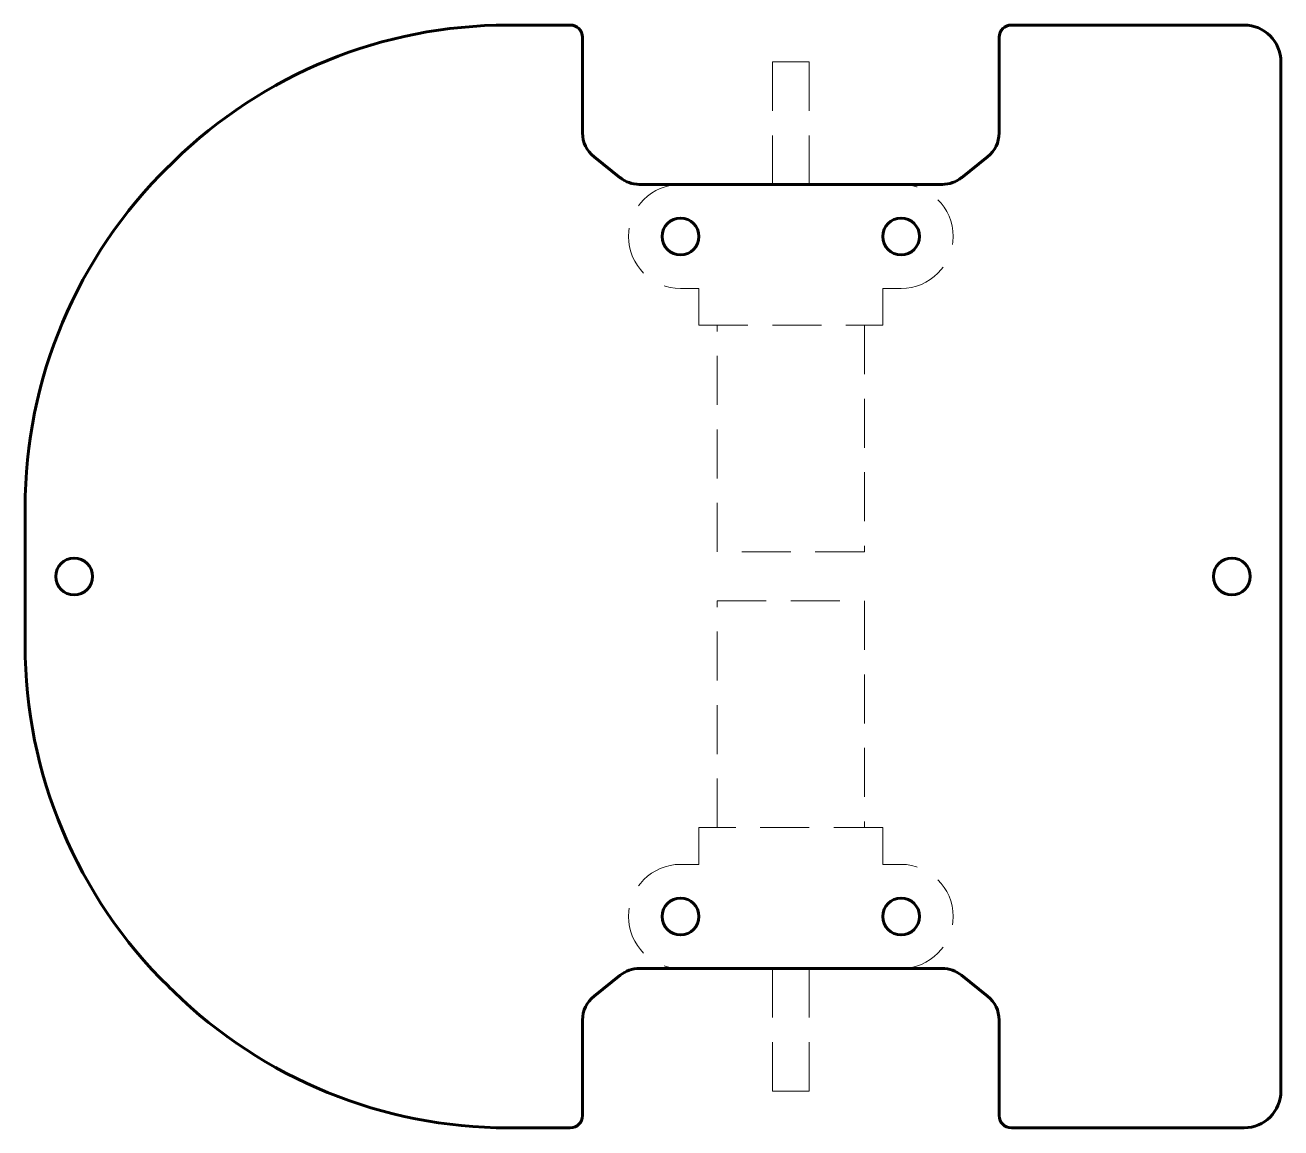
# Model space of a CAD drawing. Header units: millimetres. Extents: x -2 to 101, y -1 to 89.
import ezdxf

# ---------------------------------------------------------------- set-up
doc = ezdxf.new("R2010")
doc.units = ezdxf.units.MM
doc.linetypes.add('K5LT32768', pattern=[6, 4, -2])
doc.linetypes.add('K5LT32769', pattern=[0])
doc.layers.add('Системный слой (1)', color=251, linetype='Continuous', true_color=0x6c6c6c)

# ---------------------------------------------------------------- blocks, each defined once
blk = doc.blocks.new('U0')
at = {"layer": 'Системный слой (1)', "color": 150, "linetype": 'K5LT32769', "lineweight": 60, "true_color": 0x0080ff}
for p, q in [((48.48, 12.28), (51.85, 12.28)), ((69.85, 12.28), (73.22, 12.28))]:
    blk.add_line(p, q, dxfattribs=at)
blk = doc.blocks.new('U1')
at = {"layer": 'Системный слой (1)', "color": 150, "linetype": 'K5LT32769', "lineweight": 60, "true_color": 0x0080ff}
for p, q in [((51.85, 76.28), (48.48, 76.28)), ((73.22, 76.28), (69.85, 76.28))]:
    blk.add_line(p, q, dxfattribs=at)

msp = doc.modelspace()

# ---------------------------------------------------------------- linework, layer by layer
at = {"layer": 'Системный слой (1)', "color": 150, "linetype": 'K5LT32769', "lineweight": 60, "true_color": 0x0080ff}
for p, q in [((42.85, 89.28), (37.76, 89.28)), ((97.85, 89.28), (78.85, 89.28)), ((43.85, 80.48), (43.85, 88.28)), ((77.85, 88.28), (77.85, 80.48)), ((100.85, 2.28), (100.85, 86.28)), ((10.48, 78.15), (10.07, 77.75)), ((46.92, 76.82), (44.79, 78.53)), ((76.91, 78.53), (74.79, 76.82)), ((69.85, 76.28), (51.85, 76.28)), ((-1.65, 49.88), (-1.65, 38.68)), ((44.79, 10.03), (46.92, 11.73)), ((51.85, 12.28), (69.85, 12.28)), ((74.79, 11.73), (76.91, 10.03)), ((10.07, 10.8), (10.48, 10.4)), ((43.85, 0.28), (43.85, 8.07)), ((77.85, 8.07), (77.85, 0.28)), ((37.76, -0.72), (42.85, -0.72)), ((78.85, -0.72), (97.85, -0.72))]:
    msp.add_line(p, q, dxfattribs=at)
at = {"layer": 'Системный слой (1)', "color": 7, "linetype": 'K5LT32768', "lineweight": 18}
for p, q in [((59.35, 76.28), (59.35, 86.28)), ((59.35, 86.28), (62.35, 86.28)), ((62.35, 76.28), (62.35, 86.28)), ((51.85, 67.78), (53.35, 67.78)), ((53.35, 67.78), (53.35, 64.78)), ((68.35, 67.78), (69.85, 67.78)), ((68.35, 64.78), (68.35, 67.78)), ((53.35, 64.78), (68.35, 64.78)), ((54.85, 46.28), (54.85, 64.78)), ((66.85, 64.78), (66.85, 46.28)), ((66.85, 46.28), (54.85, 46.28)), ((54.85, 42.28), (66.85, 42.28)), ((54.85, 23.78), (54.85, 42.28)), ((66.85, 42.28), (66.85, 23.78)), ((68.35, 23.78), (53.35, 23.78)), ((53.35, 23.78), (53.35, 20.78)), ((68.35, 20.78), (68.35, 23.78)), ((53.35, 20.78), (51.85, 20.78)), ((69.85, 20.78), (68.35, 20.78)), ((59.35, 12.28), (59.35, 2.28)), ((62.35, 12.28), (62.35, 2.28)), ((62.35, 2.28), (59.35, 2.28))]:
    msp.add_line(p, q, dxfattribs=at)
at = {"layer": 'Системный слой (1)', "color": 150, "linetype": 'K5LT32769', "lineweight": 60, "true_color": 0x0080ff}
for centre in [(51.85, 72.03), (69.85, 72.03), (2.35, 44.28), (96.85, 44.28), (51.85, 16.53), (69.85, 16.53)]:
    msp.add_circle(centre, 1.5, dxfattribs=at)
for centre, radius, start, end in [((37.76, 50.28), 39, 90, 134.3839), ((42.85, 88.28), 1, 0, 90), ((78.85, 88.28), 1, 90, 180), ((97.85, 86.28), 3, 0, 90), ((46.35, 80.48), 2.5, 180, 231.3402), ((75.35, 80.48), 2.5, 308.6598, 0), ((37.35, 49.88), 39, 134.3839, 180), ((48.48, 78.78), 2.5, 231.3402, 270), ((73.22, 78.78), 2.5, 270, 308.6598), ((37.35, 38.68), 39, 180, 225.6161), ((48.48, 9.78), 2.5, 90, 128.6598), ((73.22, 9.78), 2.5, 51.3402, 90), ((37.76, 38.28), 39, 225.6161, 270), ((46.35, 8.07), 2.5, 128.6598, 180), ((75.35, 8.07), 2.5, 0, 51.3402), ((97.85, 2.28), 3, 270, 0), ((42.85, 0.28), 1, 270, 0), ((78.85, 0.28), 1, 180, 270)]:
    msp.add_arc(centre, radius, start, end, dxfattribs=at)
at = {"layer": 'Системный слой (1)', "color": 7, "linetype": 'K5LT32768', "lineweight": 18}
for centre, start, end in [((51.85, 72.03), 90, 270), ((69.85, 72.03), 270.0011, 90.001), ((51.85, 16.53), 90.0011, 270.001), ((69.85, 16.53), 270, 90)]:
    msp.add_arc(centre, 4.25, start, end, dxfattribs=at)

# ---------------------------------------------------------------- block references
at = {"layer": 'Системный слой (1)'}
for name in ['U1', 'U0']:
    msp.add_blockref(name, (0, 0), dxfattribs=at)

doc.saveas('drawing.dxf')
